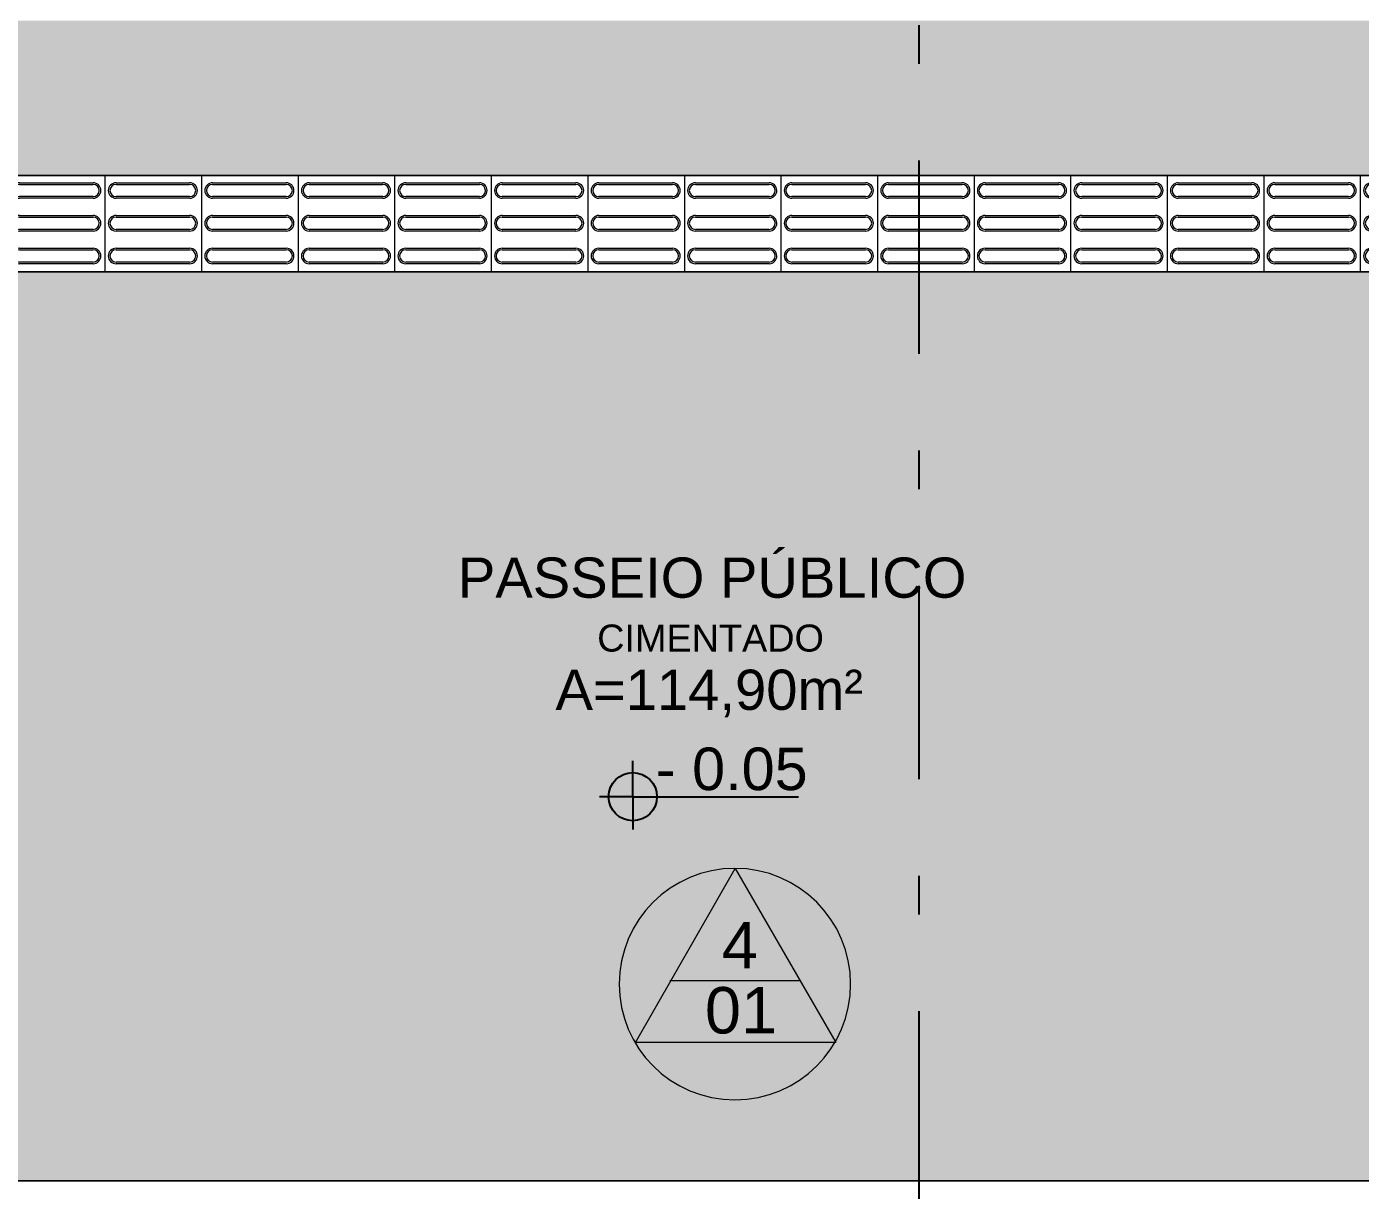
# Model space of a CAD drawing. Header units: inches. Extents: x 44782 to 44933, y 6798 to 6838.
# Drawn here: x 44809.206 to 44812.656, y 6800.611 to 6803.622 of the extents above; entities that cross this region are included whole.
import ezdxf

# ---------------------------------------------------------------- set-up
doc = ezdxf.new("R2010")
doc.units = ezdxf.units.IN
doc.header["$MEASUREMENT"] = 0
doc.linetypes.add('DASHDOT', pattern=[1, 0.5, -0.25, 0, -0.25])
doc.linetypes.add('HIDDEN', pattern=[9.525, 6.35, -3.175])
doc.layers.add('at_Entity', color=7, linetype='Continuous', lineweight=9)
doc.layers.add('PISO TATIL', color=30, linetype='Continuous', lineweight=0)
for name, color, linetype in [('COTAS', 7, 'Continuous'), ('H. PAVER CINZA 1', 252, 'Continuous'), ('linha de corte', 1, 'Continuous'), ('TEXTO01', 7, 'Continuous')]:
    doc.layers.add(name, color=color, linetype=linetype)
doc.styles.get("Standard").update_dxf_attribs({"font": 'txt.shx', "height": 0.18})
doc.styles.add('TEXTO1', font='swissko.ttf', dxfattribs={"width": 0.6, "height": 0.1})

# ---------------------------------------------------------------- blocks, each defined once
blk = doc.blocks.new('A$C4E6C04E1')
at = {"layer": 'at_Entity', "color": 160, "true_color": 0x003fff}
for p, q in [((0, 0.2498), (0, 0)), ((0, 0.2498), (0.2498, 0.2498)), ((0.2498, 0.2498), (0.2498, 0)), ((0.0286, 0.2308), (0.2191, 0.2308)), ((0.0286, 0.2266), (0.2191, 0.2266)), ((0.2191, 0.1948), (0.0286, 0.1948)), ((0.2191, 0.1906), (0.0286, 0.1906)), ((0.0286, 0.1461), (0.2191, 0.1461)), ((0.0286, 0.1419), (0.2191, 0.1419)), ((0.2191, 0.1101), (0.0286, 0.1101)), ((0.2191, 0.1059), (0.0286, 0.1059)), ((0.0286, 0.0614), (0.2191, 0.0614)), ((0.0286, 0.0572), (0.2191, 0.0572)), ((0.2191, 0.0254), (0.0286, 0.0254)), ((0.2191, 0.0212), (0.0286, 0.0212)), ((0.2498, 0), (0, 0))]:
    blk.add_line(p, q, dxfattribs=at)
for centre, radius, start, end in [((0.0286, 0.2107), 0.0201, 90, 180), ((0.0286, 0.2107), 0.0201, 180, 270), ((0.0286, 0.2107), 0.0159, 90, 180), ((0.0286, 0.2107), 0.0159, 180, 270), ((0.2191, 0.2107), 0.0201, 0.2555, 90), ((0.2191, 0.2107), 0.0159, 0.2555, 90), ((0.2191, 0.2107), 0.0201, 270.5108, 0.2554), ((0.2191, 0.2107), 0.0159, 270.5108, 0.2553), ((0.0286, 0.126), 0.0201, 90, 180), ((0.0286, 0.126), 0.0159, 90, 180), ((0.2191, 0.126), 0.0201, 0.2555, 90), ((0.2191, 0.126), 0.0159, 0.2555, 90), ((0.0286, 0.126), 0.0201, 180, 270), ((0.0286, 0.126), 0.0159, 180, 270), ((0.2191, 0.126), 0.0201, 270.5108, 0.2554), ((0.2191, 0.126), 0.0159, 270.5108, 0.2553), ((0.0286, 0.0413), 0.0201, 90, 180), ((0.0286, 0.0413), 0.0201, 180, 270), ((0.0286, 0.0413), 0.0159, 90, 180), ((0.0286, 0.0413), 0.0159, 180, 270), ((0.2191, 0.0413), 0.0201, 0.2555, 90), ((0.2191, 0.0413), 0.0159, 0.2555, 90), ((0.2191, 0.0413), 0.0201, 270.5108, 0.2554), ((0.2191, 0.0413), 0.0159, 270.5108, 0.2553)]:
    blk.add_arc(centre, radius, start, end, dxfattribs=at)
blk = doc.blocks.new('new block4')
at = {"layer": 'TEXTO01'}
h = blk.add_hatch(dxfattribs=at)
h.set_pattern_fill('ANGLE', color=256)
h.set_pattern_definition([(0, (-2260.456, -913.906), (0, 6.985), [5.08, -1.905]), (90, (-2260.456, -913.906), (-6.985, 4e-16), [5.08, -1.905])])
h.paths.add_polyline_path([(0, 0), (0, -0.0624, 0.414214), (0.0624, 0)])
h.paths.add_polyline_path([(0, 0), (0, 0.0624, 0.414214), (-0.0624, 0)])
for q in [(0, 0.093), (-0.0862, 0), (0.4292, 0), (0, -0.0852)]:
    blk.add_line((0, 0), q, dxfattribs=at)
blk.add_circle((0, 0), 0.0624, dxfattribs=at)

msp = doc.modelspace()

# ---------------------------------------------------------------- hatches: boundary and pattern name
at = {"layer": 'H. PAVER CINZA 1'}
h = msp.add_hatch(color=256, dxfattribs=at)
h.paths.add_polyline_path([(44804.9122, 6802.9871), (44804.661, 6802.9871), (44804.4112, 6802.9871), (44804.1614, 6802.9871), (44803.9115, 6802.9871), (44803.6617, 6802.9871), (44803.4118, 6802.9871), (44803.162, 6802.9871), (44802.9121, 6802.9871), (44802.6623, 6802.9871), (44802.4124, 6802.9871), (44802.1626, 6802.9871), (44801.9127, 6802.9871), (44801.6629, 6802.9871), (44801.413, 6802.9871), (44801.1632, 6802.9871), (44800.9133, 6802.9871), (44800.6635, 6802.9871), (44800.6145, 6802.9871), (44800.6145, 6800.7864), (44804.9122, 6800.7864)])
h.paths.add_polyline_path([(44804.9122, 6800.7864), (44800.6145, 6800.7864), (44800.6145, 6800.6362), (44804.9122, 6800.6362)])
h.paths.add_polyline_path([(44811.5144, 6802.9871), (44811.407, 6802.9871), (44811.1571, 6802.9871), (44810.9073, 6802.9871), (44810.6574, 6802.9871), (44810.4076, 6802.9871), (44810.1577, 6802.9871), (44809.9079, 6802.9871), (44809.658, 6802.9871), (44809.4082, 6802.9871), (44809.1583, 6802.9871), (44808.9085, 6802.9871), (44808.6586, 6802.9871), (44808.4088, 6802.9871), (44808.1589, 6802.9871), (44807.9091, 6802.9871), (44807.6592, 6802.9871), (44807.4094, 6802.9871), (44807.1595, 6802.9871), (44806.9097, 6802.9871), (44806.6598, 6802.9871), (44806.41, 6802.9871), (44806.1601, 6802.9871), (44806.0147, 6802.9871), (44806.0147, 6800.6362), (44811.5144, 6800.6362)])
h.paths.add_polyline_path([(44806.0147, 6802.9871), (44805.9103, 6802.9871), (44805.6604, 6802.9871), (44805.4106, 6802.9871), (44805.1607, 6802.9871), (44804.9122, 6802.9871), (44804.9122, 6800.6362), (44804.9186, 6800.6362), (44806.0147, 6800.6362)])
h.paths.add_polyline_path([(44806.0147, 6803.6368), (44804.9122, 6803.6368), (44804.9122, 6803.237), (44805.1607, 6803.237), (44805.4106, 6803.237), (44805.6604, 6803.237), (44805.9103, 6803.237), (44806.0147, 6803.237)])
h.paths.add_polyline_path([(44811.5144, 6803.6368), (44806.0147, 6803.6368), (44806.0147, 6803.237), (44806.1601, 6803.237), (44806.41, 6803.237), (44806.6598, 6803.237), (44806.9097, 6803.237), (44807.1595, 6803.237), (44807.4094, 6803.237), (44807.6592, 6803.237), (44807.9091, 6803.237), (44808.1589, 6803.237), (44808.4088, 6803.237), (44808.6586, 6803.237), (44808.9085, 6803.237), (44809.1583, 6803.237), (44809.4082, 6803.237), (44809.658, 6803.237), (44809.9079, 6803.237), (44810.1577, 6803.237), (44810.4076, 6803.237), (44810.6574, 6803.237), (44810.9073, 6803.237), (44811.1571, 6803.237), (44811.407, 6803.237), (44811.5144, 6803.237)])
h.paths.add_polyline_path([(44816.6585, 6803.6368), (44811.5144, 6803.6368), (44811.5144, 6803.237), (44811.6568, 6803.237), (44811.9067, 6803.237), (44812.1565, 6803.237), (44812.4064, 6803.237), (44812.6562, 6803.237), (44812.9061, 6803.237), (44813.1559, 6803.237), (44813.4058, 6803.237), (44813.6556, 6803.237), (44813.9055, 6803.237), (44814.1553, 6803.237), (44814.4051, 6803.237), (44814.655, 6803.237), (44814.9048, 6803.237), (44815.1547, 6803.237), (44815.4045, 6803.237), (44815.6544, 6803.237), (44815.9042, 6803.237), (44816.1541, 6803.237), (44816.4039, 6803.237), (44816.6585, 6803.237)])
h.paths.add_polyline_path([(44816.6585, 6802.9871), (44816.4039, 6802.9871), (44816.1541, 6802.9871), (44815.9042, 6802.9871), (44815.6544, 6802.9871), (44815.4045, 6802.9871), (44815.1547, 6802.9871), (44814.9048, 6802.9871), (44814.655, 6802.9871), (44814.4051, 6802.9871), (44814.1553, 6802.9871), (44813.9055, 6802.9871), (44813.6556, 6802.9871), (44813.4058, 6802.9871), (44813.1559, 6802.9871), (44812.9061, 6802.9871), (44812.6562, 6802.9871), (44812.4064, 6802.9871), (44812.1565, 6802.9871), (44811.9067, 6802.9871), (44811.6568, 6802.9871), (44811.5144, 6802.9871), (44811.5144, 6800.6362), (44816.6585, 6800.6362)])
h.paths.add_polyline_path([(44827.4568, 6802.9871), (44820.9584, 6802.9871), (44820.9584, 6800.6362), (44827.4568, 6800.6362)])

# ---------------------------------------------------------------- linework, layer by layer
at = {"layer": 'at_Entity', "color": 0}
for p, q in [((44830.6055, 6803.2368), (44785.3153, 6803.2368)), ((44830.6055, 6802.9871), (44785.3153, 6802.9871)), ((44830.6055, 6800.6362), (44785.3153, 6800.6362))]:
    msp.add_line(p, q, dxfattribs=at)
at = {"layer": 'at_Entity', "color": 252, "true_color": 0x989898}
for p, q in [((44804.9122, 6803.2368), (44816.6585, 6803.2368)), ((44804.9122, 6802.9871), (44816.6585, 6802.9871)), ((44804.9122, 6800.6362), (44816.6585, 6800.6362))]:
    msp.add_line(p, q, dxfattribs=at)
at = {"layer": 'at_Entity', "color": 7}
for p, q in [((44810.781, 6800.9934), (44811.0391, 6801.4441)), ((44811.0391, 6801.4441), (44811.2994, 6800.9934)), ((44810.8699, 6801.1542), (44811.2063, 6801.1542)), ((44811.2994, 6800.9934), (44810.781, 6800.9934))]:
    msp.add_line(p, q, dxfattribs=at)
for start, end in [(90, 180), (360, 90), (180, 270), (270, 0)]:
    msp.add_arc((44811.0381, 6801.1447), 0.2994, start, end, dxfattribs=at)
at = {"layer": 'linha de corte', "color": 6, "linetype": 'DASHDOT'}
msp.add_line((44811.5144, 6799.4751), (44811.5144, 6837.2931), dxfattribs=at)

# ---------------------------------------------------------------- block references
at = {"layer": 'PISO TATIL', "linetype": 'HIDDEN'}
for p in [(44809.1583, 6802.9871), (44809.4082, 6802.9871), (44809.658, 6802.9871), (44809.9079, 6802.9871), (44810.1577, 6802.9871), (44810.4076, 6802.9871), (44810.6574, 6802.9871), (44810.9073, 6802.9871), (44811.1571, 6802.9871), (44811.407, 6802.9871), (44811.6568, 6802.9871), (44811.9067, 6802.9871), (44812.1565, 6802.9871), (44812.4064, 6802.9871), (44812.6562, 6802.9871)]:
    msp.add_blockref('A$C4E6C04E1', p, dxfattribs=at)
at = {"layer": 'TEXTO01', "lineweight": 9}
msp.add_blockref('new block4', (44810.7738, 6801.6296), dxfattribs=at)

# ---------------------------------------------------------------- texts
at = {"layer": 'COTAS', "ltscale": 0.0001, "insert": (44810.8334, 6801.7566), "char_height": 0.11, "width": 0.503613, "attachment_point": 1, "style": 'TEXTO1'}
msp.add_mtext('{\\fSansSerif|b0|i0|c2|p2;\\W1;- 0.05}', dxfattribs=at)
at = {"layer": 'TEXTO01', "lineweight": 9, "attachment_point": 1}
for s, insert, char_height in [('\\pi0.43815;{\\fArial|b0|i0|c0|p34;PASSEIO PÚBLICO\\P\\pi0.7986;\\H0.67308x;CIMENTADO\\H1.1429x;\\P\\pi0.69076;\\H1.3x;A=114,90m²}', (44809.8831, 6802.2483), 0.104), ('{\\fArial|b0|i0|c0|p34;4}', (44811.0041, 6801.3054), 0.12), ('{\\fArial|b0|i0|c0|p34;01}', (44810.9605, 6801.137), 0.12)]:
    msp.add_mtext_dynamic_manual_height_columns(s, width=2.174676, gutter_width=1, heights=[0], dxfattribs=dict(at, insert=insert, char_height=char_height))

doc.saveas('drawing.dxf')
